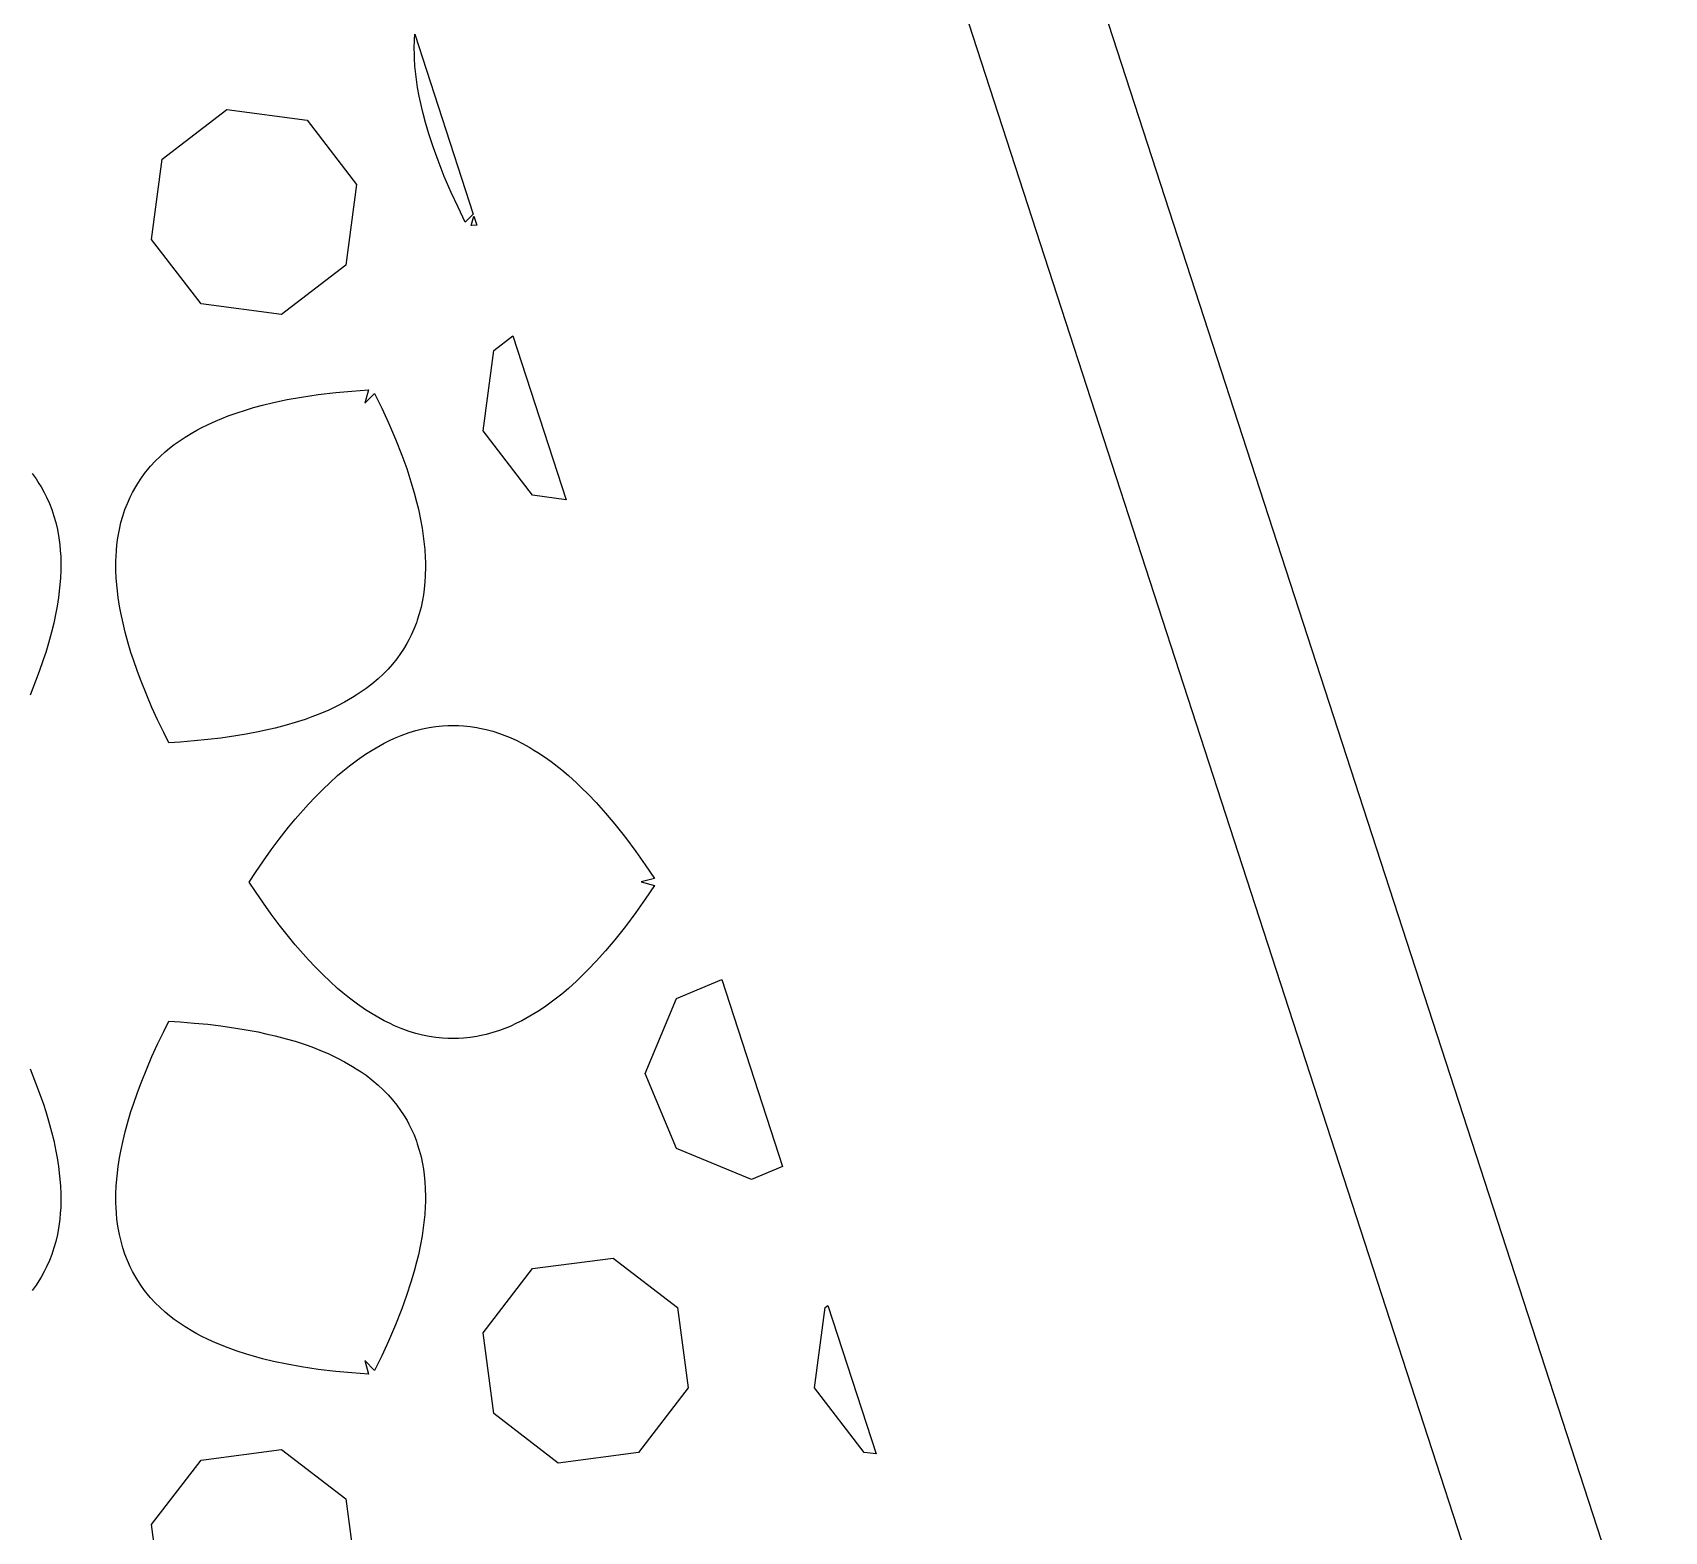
# Model space of a CAD drawing. Header units: metres. Extents: x 20 to 1108, y 20 to 485.
# Drawn here: x 265.05 to 301.97, y 109.23 to 143.14 of the extents above; entities that cross this region are included whole.
import ezdxf

# ---------------------------------------------------------------- set-up
doc = ezdxf.new("R2010")
doc.units = ezdxf.units.M

msp = doc.modelspace()

# ---------------------------------------------------------------- linework, layer by layer
for p, q in [((326.309, 20), (251.309, 250.826)), ((254.463, 250.826), (329.463, 20.0001)), ((273.682, 142.773), (273.687, 142.978)), ((273.687, 142.978), (273.694, 143.1)), ((273.694, 143.1), (275.015, 139.033)), ((273.684, 142.667), (273.682, 142.773)), ((273.688, 142.562), (273.684, 142.667)), ((273.698, 142.382), (273.688, 142.562)), ((273.716, 142.198), (273.698, 142.382)), ((273.758, 141.897), (273.716, 142.198)), ((273.794, 141.702), (273.758, 141.897)), ((267.981, 140.278), (269.438, 141.397)), ((269.438, 141.397), (271.259, 141.157)), ((273.844, 141.466), (273.794, 141.702)), ((273.882, 141.305), (273.844, 141.466)), ((271.259, 141.157), (272.377, 139.7)), ((273.937, 141.101), (273.882, 141.305)), ((274.011, 140.851), (273.937, 141.101)), ((274.108, 140.552), (274.011, 140.851)), ((274.219, 140.246), (274.108, 140.552)), ((267.74, 138.456), (267.981, 140.278)), ((274.361, 139.886), (274.219, 140.246)), ((272.377, 139.7), (272.137, 137.878)), ((274.519, 139.518), (274.361, 139.886)), ((274.672, 139.187), (274.519, 139.518)), ((274.837, 138.85), (274.672, 139.187)), ((275.015, 139.033), (274.837, 138.85)), ((274.972, 138.771), (275.031, 138.984)), ((275.031, 138.984), (275.097, 138.78)), ((268.859, 137), (267.74, 138.456)), ((275.097, 138.78), (274.972, 138.771)), ((272.137, 137.878), (270.68, 136.759)), ((270.68, 136.759), (268.859, 137)), ((275.481, 135.948), (275.91, 136.278)), ((275.91, 136.278), (277.115, 132.57)), ((275.24, 134.126), (275.481, 135.948)), ((270.245, 134.708), (270.5, 134.77)), ((270.5, 134.77), (270.807, 134.835)), ((270.807, 134.835), (271.128, 134.892)), ((271.128, 134.892), (271.511, 134.949)), ((271.511, 134.949), (271.909, 134.996)), ((271.909, 134.996), (272.272, 135.029)), ((272.272, 135.029), (272.646, 135.055)), ((272.646, 135.055), (272.561, 134.752)), ((272.561, 134.752), (272.78, 134.977)), ((272.78, 134.977), (272.946, 134.639)), ((269.186, 134.351), (269.469, 134.465)), ((269.469, 134.465), (269.654, 134.532)), ((269.654, 134.532), (269.883, 134.607)), ((269.883, 134.607), (270.042, 134.653)), ((270.042, 134.653), (270.245, 134.708)), ((272.946, 134.639), (273.099, 134.309)), ((268.495, 133.987), (268.671, 134.093)), ((268.671, 134.093), (268.763, 134.145)), ((268.763, 134.145), (268.857, 134.194)), ((268.857, 134.194), (269.018, 134.274)), ((269.018, 134.274), (269.186, 134.351)), ((273.099, 134.309), (273.257, 133.94)), ((276.359, 132.67), (275.24, 134.126)), ((267.931, 133.551), (268.049, 133.657)), ((268.049, 133.657), (268.147, 133.738)), ((268.147, 133.738), (268.25, 133.818)), ((268.25, 133.818), (268.383, 133.913)), ((268.383, 133.913), (268.495, 133.987)), ((273.257, 133.94), (273.399, 133.581)), ((267.581, 133.164), (267.676, 133.282)), ((267.676, 133.282), (267.716, 133.329)), ((267.716, 133.329), (267.821, 133.441)), ((267.821, 133.441), (267.931, 133.551)), ((273.399, 133.581), (273.51, 133.275)), ((273.51, 133.275), (273.607, 132.976)), ((265.036, 133.164), (265.124, 133.042)), ((265.124, 133.042), (265.191, 132.941)), ((265.191, 132.941), (265.238, 132.864)), ((267.379, 132.864), (267.427, 132.941)), ((267.427, 132.941), (267.493, 133.042)), ((267.493, 133.042), (267.581, 133.164)), ((273.607, 132.976), (273.681, 132.725)), ((265.238, 132.864), (265.311, 132.735)), ((265.311, 132.735), (265.364, 132.626)), ((265.364, 132.626), (265.426, 132.488)), ((267.192, 132.488), (267.253, 132.626)), ((267.253, 132.626), (267.307, 132.735)), ((267.307, 132.735), (267.379, 132.864)), ((273.681, 132.725), (273.736, 132.522)), ((277.115, 132.57), (276.359, 132.67)), ((265.426, 132.488), (265.482, 132.346)), ((265.482, 132.346), (265.529, 132.201)), ((265.529, 132.201), (265.571, 132.052)), ((267.046, 132.052), (267.088, 132.201)), ((267.088, 132.201), (267.136, 132.346)), ((267.136, 132.346), (267.192, 132.488)), ((273.736, 132.522), (273.774, 132.36)), ((273.774, 132.36), (273.823, 132.124)), ((265.571, 132.052), (265.607, 131.899)), ((265.607, 131.899), (265.641, 131.711)), ((266.977, 131.711), (267.011, 131.899)), ((267.011, 131.899), (267.046, 132.052)), ((273.823, 132.124), (273.86, 131.929)), ((273.86, 131.929), (273.902, 131.628)), ((265.641, 131.711), (265.661, 131.55)), ((265.661, 131.55), (265.674, 131.418)), ((266.944, 131.418), (266.956, 131.55)), ((266.956, 131.55), (266.977, 131.711)), ((273.902, 131.628), (273.919, 131.445)), ((273.919, 131.445), (273.93, 131.265)), ((265.674, 131.418), (265.682, 131.285)), ((265.682, 131.285), (265.686, 131.183)), ((265.686, 131.183), (265.686, 130.975)), ((266.932, 131.183), (266.936, 131.285)), ((266.933, 130.974), (266.932, 131.183)), ((266.936, 131.285), (266.944, 131.418)), ((273.93, 131.265), (273.934, 131.16)), ((273.934, 131.16), (273.936, 131.054)), ((265.677, 130.797), (265.659, 130.578)), ((265.686, 130.975), (265.677, 130.797)), ((266.941, 130.798), (266.933, 130.974)), ((266.958, 130.58), (266.941, 130.798)), ((273.923, 130.715), (273.907, 130.55)), ((273.931, 130.848), (273.923, 130.715)), ((273.936, 131.054), (273.931, 130.848)), ((265.633, 130.355), (265.604, 130.165)), ((265.659, 130.578), (265.633, 130.355)), ((266.985, 130.356), (266.958, 130.58)), ((267.014, 130.165), (266.985, 130.356)), ((273.89, 130.422), (273.868, 130.296)), ((273.907, 130.55), (273.89, 130.422)), ((265.575, 130.01), (265.525, 129.774)), ((265.604, 130.165), (265.575, 130.01)), ((267.042, 130.011), (267.014, 130.165)), ((267.093, 129.774), (267.042, 130.011)), ((273.796, 129.992), (273.749, 129.845)), ((273.835, 130.142), (273.796, 129.992)), ((273.868, 130.296), (273.835, 130.142)), ((265.525, 129.774), (265.475, 129.572)), ((267.143, 129.572), (267.093, 129.774)), ((273.675, 129.645), (273.613, 129.508)), ((273.731, 129.787), (273.675, 129.645)), ((273.749, 129.845), (273.731, 129.787)), ((265.407, 129.326), (265.345, 129.115)), ((265.475, 129.572), (265.407, 129.326)), ((267.209, 129.326), (267.143, 129.572)), ((267.273, 129.115), (267.209, 129.326)), ((273.517, 129.321), (273.44, 129.192)), ((273.56, 129.4), (273.517, 129.321)), ((273.613, 129.508), (273.56, 129.4)), ((265.289, 128.946), (265.199, 128.685)), ((265.345, 129.115), (265.289, 128.946)), ((267.327, 128.946), (267.273, 129.115)), ((267.419, 128.685), (267.327, 128.946)), ((273.191, 128.853), (273.088, 128.737)), ((273.285, 128.969), (273.191, 128.853)), ((273.373, 129.092), (273.285, 128.969)), ((273.44, 129.192), (273.373, 129.092)), ((265.199, 128.685), (265.115, 128.464)), ((267.501, 128.464), (267.419, 128.685)), ((272.865, 128.519), (272.72, 128.397)), ((272.98, 128.626), (272.865, 128.519)), ((273.088, 128.737), (272.98, 128.626)), ((265.115, 128.464), (264.988, 128.148)), ((267.629, 128.148), (267.501, 128.464)), ((267.747, 127.872), (267.629, 128.148)), ((272.371, 128.148), (272.284, 128.093)), ((272.484, 128.221), (272.371, 128.148)), ((272.59, 128.297), (272.484, 128.221)), ((272.72, 128.397), (272.59, 128.297)), ((267.876, 127.59), (267.747, 127.872)), ((271.748, 127.813), (271.542, 127.725)), ((271.946, 127.907), (271.748, 127.813)), ((272.104, 127.99), (271.946, 127.907)), ((272.284, 128.093), (272.104, 127.99)), ((268.014, 127.303), (267.876, 127.59)), ((270.537, 127.405), (270.323, 127.354)), ((270.784, 127.47), (270.537, 127.405)), ((270.985, 127.528), (270.784, 127.47)), ((271.214, 127.602), (270.985, 127.528)), ((271.363, 127.656), (271.214, 127.602)), ((271.542, 127.725), (271.363, 127.656)), ((273.719, 127.349), (273.868, 127.387)), ((273.868, 127.387), (274.018, 127.418)), ((274.018, 127.418), (274.169, 127.441)), ((274.169, 127.441), (274.32, 127.457)), ((274.32, 127.457), (274.439, 127.464)), ((274.439, 127.464), (274.588, 127.466)), ((274.588, 127.466), (274.679, 127.464)), ((274.679, 127.464), (274.798, 127.457)), ((274.798, 127.457), (274.947, 127.441)), ((274.947, 127.441), (275.099, 127.418)), ((275.099, 127.418), (275.158, 127.406)), ((275.158, 127.406), (275.31, 127.373)), ((275.31, 127.373), (275.459, 127.331)), ((268.128, 127.074), (268.014, 127.303)), ((268.383, 127.089), (268.128, 127.074)), ((268.7, 127.114), (268.383, 127.089)), ((269.009, 127.143), (268.7, 127.114)), ((269.308, 127.179), (269.009, 127.143)), ((269.645, 127.227), (269.308, 127.179)), ((269.878, 127.265), (269.645, 127.227)), ((270.148, 127.317), (269.878, 127.265)), ((270.323, 127.354), (270.148, 127.317)), ((272.728, 126.908), (272.907, 127.012)), ((272.907, 127.012), (272.998, 127.06)), ((272.998, 127.06), (273.119, 127.121)), ((273.119, 127.121), (273.238, 127.176)), ((273.238, 127.176), (273.389, 127.238)), ((273.389, 127.238), (273.568, 127.303)), ((273.568, 127.303), (273.719, 127.349)), ((275.459, 127.331), (275.61, 127.283)), ((275.61, 127.283), (275.728, 127.238)), ((275.728, 127.238), (275.849, 127.189)), ((275.849, 127.189), (275.999, 127.12)), ((275.999, 127.12), (276.119, 127.06)), ((276.119, 127.06), (276.299, 126.962)), ((272.219, 126.554), (272.398, 126.688)), ((272.398, 126.688), (272.579, 126.814)), ((272.579, 126.814), (272.728, 126.908)), ((276.299, 126.962), (276.388, 126.908)), ((276.388, 126.908), (276.479, 126.852)), ((276.479, 126.852), (276.629, 126.752)), ((276.629, 126.752), (276.779, 126.646)), ((276.779, 126.646), (277.019, 126.458)), ((271.768, 126.169), (271.948, 126.331)), ((271.948, 126.331), (272.068, 126.433)), ((272.068, 126.433), (272.219, 126.554)), ((277.019, 126.458), (277.168, 126.331)), ((277.168, 126.331), (277.349, 126.169)), ((271.439, 125.844), (271.619, 126.026)), ((271.619, 126.026), (271.768, 126.169)), ((277.349, 126.169), (277.469, 126.055)), ((277.469, 126.055), (277.619, 125.906)), ((277.619, 125.906), (277.798, 125.717)), ((270.988, 125.342), (271.168, 125.551)), ((271.168, 125.551), (271.288, 125.684)), ((271.288, 125.684), (271.439, 125.844)), ((277.798, 125.717), (278.009, 125.482)), ((270.629, 124.892), (270.838, 125.16)), ((270.838, 125.16), (270.988, 125.342)), ((278.009, 125.482), (278.219, 125.234)), ((278.219, 125.234), (278.458, 124.932)), ((270.447, 124.651), (270.629, 124.892)), ((278.458, 124.932), (278.698, 124.61)), ((270.269, 124.399), (270.447, 124.651)), ((278.698, 124.61), (278.908, 124.312)), ((269.947, 123.922), (270.089, 124.136)), ((270.089, 124.136), (270.269, 124.399)), ((278.908, 124.312), (279.118, 124.001)), ((270.089, 123.71), (269.947, 123.922)), ((270.268, 123.447), (270.089, 123.71)), ((279.118, 124.001), (278.812, 123.923)), ((278.812, 123.923), (279.118, 123.845)), ((279.118, 123.845), (278.908, 123.534)), ((270.447, 123.195), (270.268, 123.447)), ((278.908, 123.534), (278.698, 123.235)), ((270.629, 122.953), (270.447, 123.195)), ((270.838, 122.686), (270.629, 122.953)), ((278.698, 123.235), (278.458, 122.914)), ((270.988, 122.504), (270.838, 122.686)), ((278.218, 122.611), (278.009, 122.364)), ((278.458, 122.914), (278.218, 122.611)), ((271.168, 122.295), (270.988, 122.504)), ((271.288, 122.162), (271.168, 122.295)), ((278.009, 122.364), (277.799, 122.128)), ((271.439, 122.002), (271.288, 122.162)), ((271.619, 121.819), (271.439, 122.002)), ((277.618, 121.939), (277.469, 121.791)), ((277.799, 122.128), (277.618, 121.939)), ((271.768, 121.677), (271.619, 121.819)), ((271.948, 121.515), (271.768, 121.677)), ((272.068, 121.413), (271.948, 121.515)), ((277.168, 121.515), (277.019, 121.388)), ((277.349, 121.677), (277.168, 121.515)), ((277.469, 121.791), (277.349, 121.677)), ((279.612, 121.29), (280.642, 121.717)), ((280.642, 121.717), (282.016, 117.486)), ((272.219, 121.292), (272.068, 121.413)), ((272.398, 121.158), (272.219, 121.292)), ((272.579, 121.032), (272.398, 121.158)), ((276.629, 121.094), (276.479, 120.994)), ((276.779, 121.2), (276.629, 121.094)), ((277.019, 121.388), (276.779, 121.2)), ((278.908, 119.593), (279.612, 121.29)), ((268.014, 120.543), (268.128, 120.772)), ((268.128, 120.772), (268.383, 120.757)), ((268.383, 120.757), (268.7, 120.732)), ((268.7, 120.732), (269.009, 120.703)), ((272.728, 120.937), (272.579, 121.032)), ((272.907, 120.833), (272.728, 120.937)), ((272.998, 120.785), (272.907, 120.833)), ((273.119, 120.725), (272.998, 120.785)), ((273.238, 120.67), (273.119, 120.725)), ((275.998, 120.725), (275.848, 120.657)), ((276.119, 120.785), (275.998, 120.725)), ((276.299, 120.884), (276.119, 120.785)), ((276.389, 120.937), (276.299, 120.884)), ((276.479, 120.994), (276.389, 120.937)), ((267.876, 120.256), (268.014, 120.543)), ((269.009, 120.703), (269.308, 120.667)), ((269.308, 120.667), (269.645, 120.619)), ((269.645, 120.619), (269.878, 120.581)), ((269.878, 120.581), (270.148, 120.529)), ((270.148, 120.529), (270.323, 120.491)), ((270.323, 120.491), (270.537, 120.441)), ((270.537, 120.441), (270.784, 120.376)), ((270.784, 120.376), (270.985, 120.318)), ((273.389, 120.607), (273.238, 120.67)), ((273.568, 120.543), (273.389, 120.607)), ((273.719, 120.497), (273.568, 120.543)), ((273.868, 120.459), (273.719, 120.497)), ((274.018, 120.428), (273.868, 120.459)), ((274.169, 120.405), (274.018, 120.428)), ((274.32, 120.389), (274.169, 120.405)), ((274.439, 120.381), (274.32, 120.389)), ((274.588, 120.379), (274.439, 120.381)), ((274.679, 120.382), (274.588, 120.379)), ((274.798, 120.389), (274.679, 120.382)), ((274.947, 120.405), (274.798, 120.389)), ((275.099, 120.428), (274.947, 120.405)), ((275.158, 120.439), (275.099, 120.428)), ((275.31, 120.473), (275.158, 120.439)), ((275.459, 120.514), (275.31, 120.473)), ((275.608, 120.562), (275.459, 120.514)), ((275.728, 120.607), (275.608, 120.562)), ((275.848, 120.657), (275.728, 120.607)), ((267.747, 119.975), (267.876, 120.256)), ((270.985, 120.318), (271.214, 120.243)), ((271.214, 120.243), (271.363, 120.19)), ((271.363, 120.19), (271.542, 120.121)), ((271.542, 120.121), (271.749, 120.032)), ((271.749, 120.032), (271.947, 119.938)), ((264.988, 119.697), (265.116, 119.382)), ((267.502, 119.382), (267.629, 119.697)), ((267.629, 119.697), (267.747, 119.975)), ((271.947, 119.938), (272.104, 119.856)), ((272.104, 119.856), (272.285, 119.752)), ((272.285, 119.752), (272.371, 119.698)), ((272.371, 119.698), (272.484, 119.624)), ((272.484, 119.624), (272.59, 119.549)), ((265.116, 119.382), (265.198, 119.161)), ((267.418, 119.161), (267.502, 119.382)), ((272.59, 119.549), (272.72, 119.449)), ((272.72, 119.449), (272.865, 119.326)), ((272.865, 119.326), (272.981, 119.219)), ((279.612, 117.896), (278.908, 119.593)), ((265.198, 119.161), (265.29, 118.899)), ((265.29, 118.899), (265.345, 118.73)), ((267.273, 118.73), (267.328, 118.899)), ((267.328, 118.899), (267.418, 119.161)), ((272.981, 119.219), (273.089, 119.107)), ((273.089, 119.107), (273.191, 118.993)), ((273.191, 118.993), (273.286, 118.875)), ((265.345, 118.73), (265.408, 118.52)), ((265.408, 118.52), (265.475, 118.273)), ((267.143, 118.273), (267.21, 118.52)), ((267.21, 118.52), (267.273, 118.73)), ((273.286, 118.875), (273.373, 118.754)), ((273.373, 118.754), (273.441, 118.652)), ((273.441, 118.652), (273.518, 118.523)), ((273.518, 118.523), (273.56, 118.444)), ((265.475, 118.273), (265.525, 118.071)), ((267.093, 118.071), (267.143, 118.273)), ((273.56, 118.444), (273.613, 118.337)), ((273.613, 118.337), (273.676, 118.199)), ((273.676, 118.199), (273.731, 118.058)), ((265.525, 118.071), (265.575, 117.835)), ((265.575, 117.835), (265.604, 117.681)), ((267.014, 117.681), (267.042, 117.835)), ((267.042, 117.835), (267.093, 118.071)), ((273.731, 118.058), (273.75, 118)), ((273.75, 118), (273.796, 117.854)), ((273.796, 117.854), (273.836, 117.702)), ((281.309, 117.192), (279.612, 117.896)), ((265.604, 117.681), (265.633, 117.489)), ((265.633, 117.489), (265.659, 117.266)), ((266.958, 117.266), (266.985, 117.489)), ((266.985, 117.489), (267.014, 117.681)), ((273.836, 117.702), (273.868, 117.548)), ((273.868, 117.548), (273.89, 117.423)), ((273.89, 117.423), (273.907, 117.294)), ((282.016, 117.486), (281.309, 117.192)), ((265.659, 117.266), (265.677, 117.048)), ((265.677, 117.048), (265.685, 116.871)), ((266.932, 116.871), (266.941, 117.048)), ((266.941, 117.048), (266.958, 117.266)), ((273.907, 117.294), (273.923, 117.13)), ((273.923, 117.13), (273.931, 116.997)), ((265.686, 116.662), (265.682, 116.561)), ((265.685, 116.871), (265.686, 116.662)), ((266.932, 116.662), (266.932, 116.871)), ((266.936, 116.562), (266.932, 116.662)), ((273.935, 116.687), (273.93, 116.58)), ((273.931, 116.997), (273.936, 116.791)), ((273.936, 116.791), (273.935, 116.687)), ((265.661, 116.295), (265.641, 116.133)), ((265.674, 116.427), (265.661, 116.295)), ((265.682, 116.561), (265.674, 116.427)), ((266.944, 116.428), (266.936, 116.562)), ((266.956, 116.296), (266.944, 116.428)), ((266.977, 116.135), (266.956, 116.296)), ((273.919, 116.4), (273.902, 116.216)), ((273.93, 116.58), (273.919, 116.4)), ((265.607, 115.947), (265.571, 115.793)), ((265.641, 116.133), (265.607, 115.947)), ((267.011, 115.947), (266.977, 116.135)), ((267.047, 115.794), (267.011, 115.947)), ((273.902, 116.216), (273.86, 115.917)), ((265.529, 115.644), (265.482, 115.498)), ((265.571, 115.793), (265.529, 115.644)), ((267.088, 115.645), (267.047, 115.794)), ((267.136, 115.5), (267.088, 115.645)), ((273.824, 115.722), (273.774, 115.485)), ((273.86, 115.917), (273.824, 115.722)), ((265.364, 115.219), (265.311, 115.111)), ((265.426, 115.356), (265.364, 115.219)), ((265.482, 115.498), (265.426, 115.356)), ((267.192, 115.358), (267.136, 115.5)), ((267.253, 115.22), (267.192, 115.358)), ((267.307, 115.111), (267.253, 115.22)), ((273.736, 115.324), (273.681, 115.12)), ((273.774, 115.485), (273.736, 115.324)), ((276.359, 115.176), (278.18, 115.416)), ((278.18, 115.416), (279.637, 114.298)), ((265.191, 114.903), (265.124, 114.804)), ((265.238, 114.98), (265.191, 114.903)), ((265.311, 115.111), (265.238, 114.98)), ((267.379, 114.981), (267.307, 115.111)), ((267.427, 114.904), (267.379, 114.981)), ((267.493, 114.804), (267.427, 114.904)), ((273.608, 114.87), (273.509, 114.57)), ((273.681, 115.12), (273.608, 114.87)), ((275.24, 113.72), (276.359, 115.176)), ((265.124, 114.804), (265.035, 114.681)), ((267.581, 114.682), (267.493, 114.804)), ((267.676, 114.563), (267.581, 114.682)), ((267.716, 114.518), (267.676, 114.563)), ((267.821, 114.404), (267.716, 114.518)), ((273.509, 114.57), (273.399, 114.264)), ((267.931, 114.295), (267.821, 114.404)), ((268.049, 114.188), (267.931, 114.295)), ((268.147, 114.108), (268.049, 114.188)), ((268.25, 114.028), (268.147, 114.108)), ((273.399, 114.264), (273.257, 113.904)), ((279.637, 114.298), (279.877, 112.476)), ((282.74, 112.476), (282.981, 114.298)), ((282.981, 114.298), (283.037, 114.342)), ((283.037, 114.342), (284.129, 110.983)), ((268.383, 113.933), (268.25, 114.028)), ((268.495, 113.859), (268.383, 113.933)), ((268.671, 113.752), (268.495, 113.859)), ((268.763, 113.701), (268.671, 113.752)), ((273.257, 113.904), (273.099, 113.536)), ((275.481, 111.897), (275.24, 113.72)), ((268.857, 113.651), (268.763, 113.701)), ((269.018, 113.571), (268.857, 113.651)), ((269.186, 113.495), (269.018, 113.571)), ((269.469, 113.381), (269.186, 113.495)), ((269.654, 113.313), (269.469, 113.381)), ((273.099, 113.536), (272.946, 113.206)), ((269.883, 113.239), (269.654, 113.313)), ((270.042, 113.192), (269.883, 113.239)), ((270.245, 113.138), (270.042, 113.192)), ((270.5, 113.076), (270.245, 113.138)), ((270.807, 113.011), (270.5, 113.076)), ((271.128, 112.953), (270.807, 113.011)), ((272.78, 112.869), (272.561, 113.094)), ((272.561, 113.094), (272.646, 112.79)), ((272.946, 113.206), (272.78, 112.869)), ((271.511, 112.896), (271.128, 112.953)), ((271.909, 112.85), (271.511, 112.896)), ((272.272, 112.816), (271.909, 112.85)), ((272.646, 112.79), (272.272, 112.816)), ((279.877, 112.476), (278.759, 111.019)), ((283.859, 111.019), (282.74, 112.476)), ((276.938, 110.778), (275.481, 111.897)), ((267.74, 109.39), (268.859, 110.846)), ((268.859, 110.846), (270.68, 111.086)), ((270.68, 111.086), (272.137, 109.968)), ((278.759, 111.019), (276.938, 110.778)), ((284.129, 110.983), (283.859, 111.019)), ((272.137, 109.968), (272.377, 108.146)), ((267.981, 107.567), (267.74, 109.39))]:
    msp.add_line(p, q)

doc.saveas('drawing.dxf')
